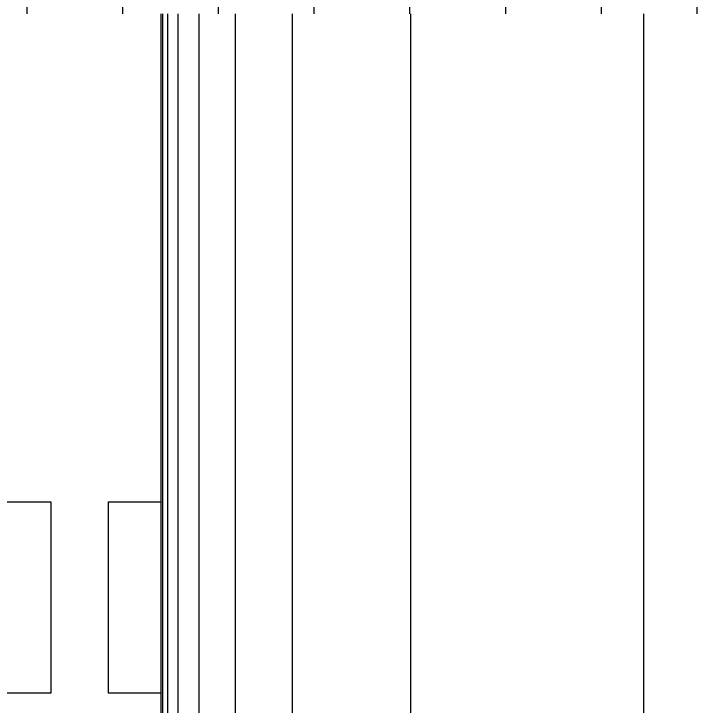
# Model space of a CAD drawing. Header units: metres. Extents: x -28 to 260, y 30 to 125.
# Drawn here: x 208.98 to 212.548, y 91.055 to 94.673 of the extents above; entities that cross this region are included whole.
import ezdxf

# ---------------------------------------------------------------- set-up
doc = ezdxf.new("R2010")
doc.units = ezdxf.units.M
doc.header["$LTSCALE"] = 0.01
doc.header["$MEASUREMENT"] = 0
doc.layers.add('0.10', color=2, linetype='Continuous')
doc.layers.add('0.45', color=4, linetype='Continuous')

msp = doc.modelspace()

# ---------------------------------------------------------------- linework, layer by layer
msp.add_lwpolyline([(209.1735, 91.1225), (208.8735, 91.1225), (208.8735, 92.1225), (209.1735, 92.1225)], close=True)
msp.add_lwpolyline([(209.7482, 91.1225), (209.4735, 91.1225), (209.4735, 92.1225), (209.7482, 92.1225)])
at = {"layer": '0.10'}
for p, q in [((209.0485, 94.6727), (209.0485, 96.5327)), ((209.5485, 94.6727), (209.5485, 96.5327)), ((210.0485, 94.6727), (210.0485, 96.5327)), ((210.5485, 94.6727), (210.5485, 96.5327)), ((211.0485, 94.6727), (211.0485, 96.5327)), ((211.5485, 94.6727), (211.5485, 96.5327)), ((212.0485, 94.6727), (212.0485, 96.5327)), ((212.5485, 94.6727), (212.5485, 96.5327)), ((209.7583, 88.3227), (209.7583, 94.6727)), ((209.7843, 88.3227), (209.7843, 94.6727)), ((209.8385, 88.3227), (209.8385, 94.6727)), ((209.9469, 88.3227), (209.9469, 94.6727)), ((210.1365, 88.3227), (210.1365, 94.6727)), ((210.4346, 88.3227), (210.4346, 94.6727)), ((211.0531, 88.3227), (211.0531, 94.6727)), ((212.2708, 88.3227), (212.2708, 94.6727))]:
    msp.add_line(p, q, dxfattribs=at)
at = {"layer": '0.45'}
msp.add_line((209.7482, 88.3227), (209.7482, 94.6727), dxfattribs=at)

doc.saveas('drawing.dxf')
